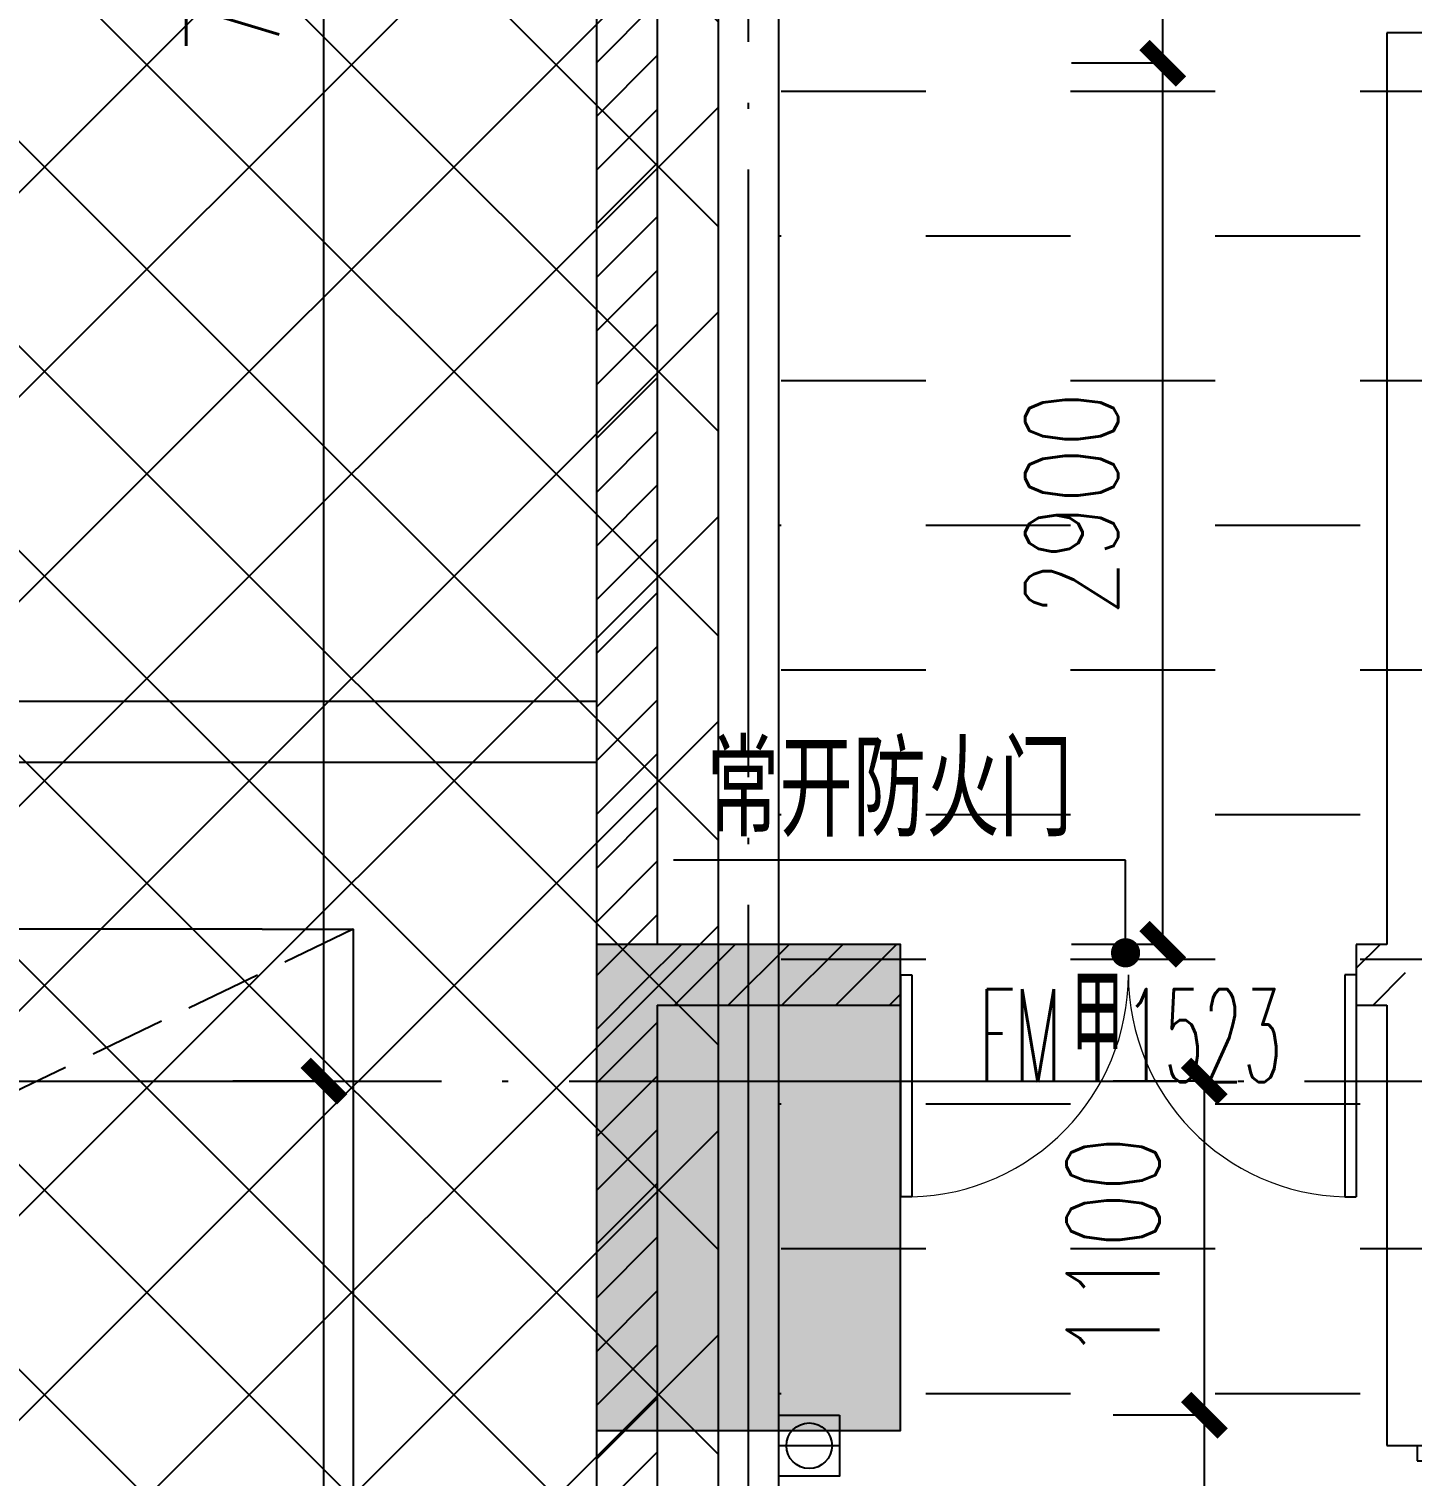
# Model space of a CAD drawing. Header units: millimetres. Extents: x 12325263 to 13848842, y -1463133 to 573208.
# Drawn here: x 12562430 to 12566980, y -844187 to -839424 of the extents above; entities that cross this region are included whole.
import ezdxf
from ezdxf.xclip import XClip

# ---------------------------------------------------------------- set-up
doc = ezdxf.new("R2010")
doc.units = ezdxf.units.MM
doc.header["$LTSCALE"] = 1000
doc.header["$XCLIPFRAME"] = 0
doc.linetypes.add('-2F平面$0$DASH', pattern=[0.35, 0.25, -0.1])
doc.linetypes.add('DOTE', pattern=[2.42, 2, -0.2, 0.02, -0.2])
for name, color, linetype in [('-2F平面$0$PARTS-CAR公寓-机械车位', 240, 'Continuous'), ('A-ANNO-DIMS', 83, 'Continuous'), ('A-AXIS', 16, 'DOTE'), ('A-COLS', 6, 'Continuous'), ('A-WALL', 5, 'Continuous'), ('A-WALL-PATT', 8, 'Continuous'), ('A_WALL(防火墙)', 151, 'Continuous'), ('AXIS', 3, 'Continuous'), ('DOOR_FIRE', 1, 'Continuous'), ('DOOR_FIRE_TEXT', 7, 'Continuous'), ('PUB_DIM', 83, 'Continuous'), ('PUB_HATCH', 8, 'Continuous'), ('PUB_TEXT', 7, 'Continuous'), ('VPIPE-消防高', 3, 'Continuous'), ('WALL', 5, 'Continuous'), ('WALL-SHATCH', 8, 'Continuous'), ('WINDOW', 4, 'Continuous'), ('WINDOW_TEXT', 7, 'Continuous'), ('建筑-楼板开洞', 251, 'Continuous'), ('水条件', 1, 'Continuous')]:
    doc.layers.add(name, color=color, linetype=linetype)
doc.styles.add('_TCH_DIM_T3', font='SIMPLEX.shx', dxfattribs={"width": 0.705882, "bigfont": 'GBCBIG.shx'})
doc.styles.add('_TCH_WINDOW', font='SIMPLEX', dxfattribs={"width": 0.7, "height": 3.5, "bigfont": 'GBCBIG'})
doc.styles.add('宋体', font='', dxfattribs={"width": 0.65})
doc.styles.get('宋体').set_extended_font_data('SimSun')
doc.dimstyles.new('_TCH_ARCH&&120', dxfattribs={"dimtxt": 306, "dimasz": 120, "dimexe": 300, "dimexo": 360, "dimgap": 147, "dimtad": 1, "dimdec": 0, "dimzin": 0, "dimdsep": 46, "dimtxsty": '_TCH_DIM_T3', "dimblk": 'ARCHTICK', "dimcen": 0.09, "dimclrt": 7, "dimazin": 2, "dimtfac": 1, "dimtdec": 0, "dimtix": 1, "dimtmove": 2, "dimatfit": 3, "dimfxl": 1, "dimfxlon": 1, "dimtolj": 1, "dimtzin": 0, "dimarcsym": 0})
pattern_1 = [(45, (0, 89.76), (-88.388383, 88.388383), [])]

# ---------------------------------------------------------------- blocks, each defined once
blk = doc.blocks.new('adgshg13-A$C7F010FC0')
at = {"layer": 'WALL-SHATCH'}
h = blk.add_hatch(color=256, dxfattribs=at)
h.dxf.hatch_style = 1
h.paths.add_polyline_path([(-60384.2, -16880.9), (-763.2, 197.5), (12587.6, -13153.3), (12587.6, -157996), (-162964.9, -188820.4), (-171262.4, -180522.9), (-171262.4, -31310.9), (-150707.2, -10755.7), (-131860.1, -7980.9), (-99162.4, -7980.9), (-99162.4, -4980.9), (-76620.4, -4980.9), (-70107.7, -16880.9)], flags=16)
h.paths.add_polyline_path([(-60091.2, -16380.9), (-646.9, 646.9), (12987.6, -12987.6), (12987.6, -158331.9), (-163100.6, -189250.4), (-171662.4, -180688.6), (-171662.4, -31145.2), (-150777.9, -10260.7), (-131896.7, -7480.9), (-99562.4, -7480.9), (-99562.4, -4580.9), (-76365.6, -4580.9), (-69907.5, -16380.9)])
blk = doc.blocks.new('adgshg2qbj-gycw-bj-13--2F平面$0$CAR-机械车位')
at = {"linetype": '-2F平面$0$DASH'}
blk.add_line((2500, 0), (0, 5200), dxfattribs=at)
blk.add_line((2500, 300), (2500, 5200))
blk.add_lwpolyline([(2500, 300), (2500, 0), (0, 0), (0, 200)])
blk = doc.blocks.new('A$C4C7A72D3')
at = {"layer": 'WALL'}
for p, q in [((157465.1, 93209), (164724, 94483.6)), ((157302.7, 92977.4), (164758.6, 94286.6))]:
    blk.add_line(p, q, dxfattribs=at)
at = {"layer": '-2F平面$0$PARTS-CAR公寓-机械车位', "rotation": 99.95953975250532}
blk.add_blockref('adgshg2qbj-gycw-bj-13--2F平面$0$CAR-机械车位', (164498.1, 91144.2), dxfattribs=at)
at = {"layer": 'WALL', "color": 1}
blk.add_blockref('adgshg13-A$C7F010FC0', (210433, 205503.6), dxfattribs=at)
blk = doc.blocks.new('qlzw')
at = {"layer": 'A-AXIS'}
for p, q in [((12431366.8, 979489.8), (12431366.8, 1082089.8)), ((12411416.8, 1038989.8), (12486866.8, 1038989.8))]:
    blk.add_line(p, q, dxfattribs=at)
blk = doc.blocks.new('_FZH')
blk.add_lwpolyline([(-0.5, -0.5), (0.5, -0.5), (0.5, 0.5), (-0.5, 0.5)], close=True)
at = {"layer": 'PUB_HATCH'}
blk.add_solid([(-0.5, -0.5), (0.5, -0.5), (-0.5, 0.5), (0.5, 0.5)], dxfattribs=at)
blk = doc.blocks.new('asdfdsfds')
at = {"layer": 'A-COLS', "xscale": 1600, "yscale": 1000, "zscale": 1000, "rotation": 270}
blk.add_blockref('_FZH', (-39500, 42650), dxfattribs=at)
blk = doc.blocks.new('管位')
at = {"layer": '水条件'}
blk.add_line((12573126, 675360.4), (12573126, 675160.4), dxfattribs=at)
blk.add_lwpolyline([(12573026, 675360.4), (12573226, 675360.4), (12573226, 675160.4), (12573026, 675160.4)], close=True, dxfattribs=at)
blk = doc.blocks.new('asdfasfasdfsdf')
at = {"layer": 'VPIPE-消防高'}
blk.add_circle((-3600, 24550), 75, dxfattribs=at)
at = {"layer": '水条件', "rotation": 270}
blk.add_blockref('管位', (-678860.4, 12597676), dxfattribs=at)
blk = doc.blocks.new('_ArchTick')
at = {"color": 0, "linetype": 'ByBlock', "const_width": 0.4}
blk.add_lwpolyline([(-0.5, -0.5), (0.5, 0.5)], dxfattribs=at)
blk = doc.blocks.new('*D4160')
at = {"layer": 'A-ANNO-DIMS', "color": 0, "lineweight": -2, "transparency": 16777216}
for p, q in [((12567999, -842586.8), (12568300, -842586.8)), ((12568000, -842886.8), (12568000, -842586.8)), ((12567999, -842886.8), (12568300, -842886.8))]:
    blk.add_line(p, q, dxfattribs=at)
at = {"layer": 'Defpoints', "color": 0, "transparency": 16777216}
for p in [(12566896.8, -842586.8), (12568000, -842586.8), (12566896.8, -842886.8)]:
    blk.add_point(p, dxfattribs=at)
at = {"layer": 'A-ANNO-DIMS', "color": 0, "lineweight": -2, "transparency": 16777216, "xscale": 120, "yscale": 120, "zscale": 120}
for p, rotation in [((12568000, -842586.8), 90), ((12568000, -842886.8), 270)]:
    blk.add_blockref('_ArchTick', p, dxfattribs=dict(at, rotation=rotation))
at = {"layer": 'A-ANNO-DIMS', "color": 7, "transparency": 16777216, "insert": (12567700, -842272.4), "char_height": 306, "attachment_point": 5, "rotation": 90, "style": '_TCH_DIM_T3'}
blk.add_mtext('\\A1;300', dxfattribs=at)
blk = doc.blocks.new('*D4346')
at = {"layer": 'A-ANNO-DIMS', "color": 0, "lineweight": -2, "transparency": 16777216}
for p, q in [((12566297.8, -843986.6), (12565996.8, -843986.6)), ((12566296.8, -845936.6), (12566296.8, -843986.6)), ((12566297.8, -845936.6), (12565996.8, -845936.6))]:
    blk.add_line(p, q, dxfattribs=at)
at = {"layer": 'Defpoints', "color": 0, "transparency": 16777216}
for p in [(12566296.8, -843986.6), (12566896.8, -843986.6), (12566896.8, -845936.6)]:
    blk.add_point(p, dxfattribs=at)
at = {"layer": 'A-ANNO-DIMS', "color": 0, "lineweight": -2, "transparency": 16777216, "xscale": 120, "yscale": 120, "zscale": 120}
for p, rotation in [((12566296.8, -843986.6), 90), ((12566296.8, -845936.6), 270)]:
    blk.add_blockref('_ArchTick', p, dxfattribs=dict(at, rotation=rotation))
at = {"layer": 'A-ANNO-DIMS', "color": 7, "transparency": 16777216, "insert": (12565996.8, -844961.6), "char_height": 306, "attachment_point": 5, "rotation": 90, "style": '_TCH_DIM_T3'}
blk.add_mtext('\\A1;1950', dxfattribs=at)
blk = doc.blocks.new('*D4347')
at = {"layer": 'A-ANNO-DIMS', "color": 0, "lineweight": -2, "transparency": 16777216}
for p, q in [((12566297.8, -842886.8), (12565996.8, -842886.8)), ((12566296.8, -843986.6), (12566296.8, -842886.8)), ((12566297.8, -843986.6), (12565996.8, -843986.6))]:
    blk.add_line(p, q, dxfattribs=at)
at = {"layer": 'Defpoints', "color": 0, "transparency": 16777216}
for p in [(12566296.8, -842886.8), (12566896.8, -842886.8), (12566896.8, -843986.6)]:
    blk.add_point(p, dxfattribs=at)
at = {"layer": 'A-ANNO-DIMS', "color": 0, "lineweight": -2, "transparency": 16777216, "xscale": 120, "yscale": 120, "zscale": 120}
for p, rotation in [((12566296.8, -842886.8), 90), ((12566296.8, -843986.6), 270)]:
    blk.add_blockref('_ArchTick', p, dxfattribs=dict(at, rotation=rotation))
at = {"layer": 'A-ANNO-DIMS', "color": 7, "transparency": 16777216, "insert": (12565996.8, -843436.7), "char_height": 306, "attachment_point": 5, "rotation": 90, "style": '_TCH_DIM_T3'}
blk.add_mtext('\\A1;1100', dxfattribs=at)
blk = doc.blocks.new('*D4704')
at = {"layer": 'Defpoints', "color": 0, "transparency": 16777216}
for p in [(12563400, -835386.8), (12564496.8, -835386.8), (12564496.8, -842886.8)]:
    blk.add_point(p, dxfattribs=at)
at = {"layer": 'PUB_DIM', "color": 0, "lineweight": -2, "transparency": 16777216}
for p, q in [((12563401, -835386.8), (12563100, -835386.8)), ((12563400, -842886.8), (12563400, -835386.8)), ((12563401, -842886.8), (12563100, -842886.8))]:
    blk.add_line(p, q, dxfattribs=at)
at = {"layer": 'PUB_DIM', "color": 0, "lineweight": -2, "transparency": 16777216, "xscale": 120, "yscale": 120, "zscale": 120}
for p, rotation in [((12563400, -835386.8), 90), ((12563400, -842886.8), 270)]:
    blk.add_blockref('_ArchTick', p, dxfattribs=dict(at, rotation=rotation))
at = {"layer": 'PUB_DIM', "color": 7, "transparency": 16777216, "insert": (12563100, -839136.8), "char_height": 306, "attachment_point": 5, "rotation": 90, "style": '_TCH_DIM_T3'}
blk.add_mtext('\\A1;7500', dxfattribs=at)
blk = doc.blocks.new('*D4705')
at = {"layer": 'Defpoints', "color": 0, "transparency": 16777216}
for p in [(12563400, -842886.8), (12564496.8, -842886.8), (12564496.8, -847886.8)]:
    blk.add_point(p, dxfattribs=at)
at = {"layer": 'PUB_DIM', "color": 0, "lineweight": -2, "transparency": 16777216}
for p, q in [((12563401, -842886.8), (12563100, -842886.8)), ((12563400, -847886.8), (12563400, -842886.8)), ((12563401, -847886.8), (12563100, -847886.8))]:
    blk.add_line(p, q, dxfattribs=at)
at = {"layer": 'PUB_DIM', "color": 0, "lineweight": -2, "transparency": 16777216, "xscale": 120, "yscale": 120, "zscale": 120}
for p, rotation in [((12563400, -842886.8), 90), ((12563400, -847886.8), 270)]:
    blk.add_blockref('_ArchTick', p, dxfattribs=dict(at, rotation=rotation))
at = {"layer": 'PUB_DIM', "color": 7, "transparency": 16777216, "insert": (12563100, -845386.8), "char_height": 306, "attachment_point": 5, "rotation": 90, "style": '_TCH_DIM_T3'}
blk.add_mtext('\\A1;5000', dxfattribs=at)
blk = doc.blocks.new('*D4711')
at = {"layer": 'Defpoints', "color": 0, "transparency": 16777216}
for p in [(12566160, -839536.8), (12566896.8, -839536.8), (12566896.8, -842436.8)]:
    blk.add_point(p, dxfattribs=at)
at = {"layer": 'PUB_DIM', "color": 0, "lineweight": -2, "transparency": 16777216}
for p, q in [((12566161, -839536.8), (12565860, -839536.8)), ((12566160, -842436.8), (12566160, -839536.8)), ((12566161, -842436.8), (12565860, -842436.8))]:
    blk.add_line(p, q, dxfattribs=at)
at = {"layer": 'PUB_DIM', "color": 0, "lineweight": -2, "transparency": 16777216, "xscale": 120, "yscale": 120, "zscale": 120}
for p, rotation in [((12566160, -839536.8), 90), ((12566160, -842436.8), 270)]:
    blk.add_blockref('_ArchTick', p, dxfattribs=dict(at, rotation=rotation))
at = {"layer": 'PUB_DIM', "color": 7, "transparency": 16777216, "insert": (12565860, -840986.8), "char_height": 306, "attachment_point": 5, "rotation": 90, "style": '_TCH_DIM_T3'}
blk.add_mtext('\\A1;2900', dxfattribs=at)
blk = doc.blocks.new('*D4712')
at = {"layer": 'Defpoints', "color": 0, "transparency": 16777216}
for p in [(12566160, -837836.8), (12566896.8, -837836.8), (12566896.8, -839536.8)]:
    blk.add_point(p, dxfattribs=at)
at = {"layer": 'PUB_DIM', "color": 0, "lineweight": -2, "transparency": 16777216}
for p, q in [((12566161, -837836.8), (12565860, -837836.8)), ((12566160, -839536.8), (12566160, -837836.8)), ((12566161, -839536.8), (12565860, -839536.8))]:
    blk.add_line(p, q, dxfattribs=at)
at = {"layer": 'PUB_DIM', "color": 0, "lineweight": -2, "transparency": 16777216, "xscale": 120, "yscale": 120, "zscale": 120}
for p, rotation in [((12566160, -837836.8), 90), ((12566160, -839536.8), 270)]:
    blk.add_blockref('_ArchTick', p, dxfattribs=dict(at, rotation=rotation))
at = {"layer": 'PUB_DIM', "color": 7, "transparency": 16777216, "insert": (12565860, -838686.8), "char_height": 306, "attachment_point": 5, "rotation": 90, "style": '_TCH_DIM_T3'}
blk.add_mtext('\\A1;1700', dxfattribs=at)
blk = doc.blocks.new('$DorLib2D$00000002')
for p, q in [((-0.5, 0), (-0.5, 0.4875)), ((-0.475, 0.4875), (-0.5, 0.4875)), ((-0.475, 0), (-0.475, 0.4875)), ((0.475, 0), (0.475, 0.4875)), ((0.475, 0.4875), (0.5, 0.4875)), ((0.5, 0), (0.5, 0.4875)), ((-0.5, 0), (-0.475, 0)), ((0.5, 0), (0.475, 0))]:
    blk.add_line(p, q)
at = {"lineweight": 13}
for centre, start, end in [((-0.4875, 0), 0, 88.5307), ((0.4875, 0), 91.4693, 180)]:
    blk.add_arc(centre, 0.4875, start, end, dxfattribs=at)
blk = doc.blocks.new('$DorLib2D$00000001')
for p, q in [((0.45, 0.975), (0.5, 0.975)), ((0.45, 0), (0.45, 0.975)), ((0.5, 0), (0.5, 0.975)), ((0.5, 0), (0.45, 0))]:
    blk.add_line(p, q)
at = {"lineweight": 13}
blk.add_arc((0.475, 0), 0.975, 91.4693, 180, dxfattribs=at)

msp = doc.modelspace()

# ---------------------------------------------------------------- block references
ref = msp.add_blockref('A$C4C7A72D3', (12385714.9, -906209.5), dxfattribs=dict(rotation=350.041249254255))
XClip(ref).set_block_clipping_path([(223442.8584877662, 85923.1187333744), (220542.7961432356, 85923.1422391906), (220542.8579492103, 89292.823275506), (211526.9150355905, 89292.8101311298), (210631.4331447985, 94392.8080583527), (206113.3685902953, 94392.8025418455), (206001.4315187763, 95030.3127344656), (204376.2826588508, 94744.9613686837), (203364.4570056833, 100506.9030052917), (197947.3947122637, 99555.7482674252), (192482.3428474721, 130679.4765393781), (190118.7804593667, 130264.4504016289), (191623.4071957469, 121695.6427078634), (177046.6486519482, 119136.2011700841), (175707.6223907359, 126760.8483765714), (173902.988371335, 128026.4039125028), (169528.3854461554, 127258.2903269802), (169070.0967394859, 129868.3614864857), (163308.2517458182, 128856.6693391807), (163766.52659606, 126246.6171700556), (159679.1795131005, 125528.9180921423), (170669.6888374612, 62935.797914044), (167222.1989369914, 62330.4650948944), (167939.7759490944, 58243.6808593175), (171386.9528796654, 58848.2912487988), (172857.0656793863, 50477.0032648193), (165962.5026008021, 49266.4230898353), (168037.7813034765, 37447.1796448426), (140649.9584970828, 32638.2390106404), (115387.9799239188, 28202.5781787895), (95598.7254695911, 140907.4332163476), (226939.476109907, 163968.8668500402), (240128.6952811591, 88852.8973128139)])

# ---------------------------------------------------------------- next in the draw order: hatches: boundary and pattern name
at = {"layer": 'A-WALL-PATT'}
h = msp.add_hatch(dxfattribs=at)
h.set_pattern_fill('ANSI37', color=252, scale=300)
h.set_pattern_definition([(45, (0, 0), (-336.759605, 336.759605), []), (135, (0, 0), (-336.759605, -336.759605), [])])
h.paths.add_polyline_path([(12620650.4, -860223), (12617794, -859722), (12618376.9, -856402.6), (12609496.8, -854843.4), (12609496.8, -849665.4), (12605046.8, -848884), (12605046.8, -848236.8), (12604796.8, -848236.8), (12604796.8, -848236.8), (12603396.8, -848236.8), (12603396.8, -842386.7), (12597896.8, -842386.8), (12597896.8, -819486.8), (12597896.6, -810786.8), (12595496.8, -810786.8), (12595496.9, -819486.7), (12580697.2, -819486.7), (12580696.9, -811745.4), (12579138.3, -810186.8), (12574696.8, -810186.7), (12574696.8, -807536.8), (12568846.8, -807536.8), (12568846.8, -810186.8), (12564696.9, -810186.8), (12564696.8, -873736.8), (12561196.8, -873736.8), (12561196.8, -877886.8), (12564696.8, -877886.8), (12564696.8, -886386.8), (12557696.8, -886386.8), (12557696.8, -898386.9), (12504241.6, -898386.9), (12504241.6, -783958), (12634041.3, -783958), (12627930.1, -818762.8)])
h = msp.add_hatch(dxfattribs=at)
h.set_pattern_fill('普通砖', color=256, scale=50, style=0)
h.set_pattern_definition(pattern_1)
h.paths.add_polyline_path([(12564430.1, -832036.8), (12564296.8, -832036.8), (12564296.8, -842536.8), (12564430.1, -842536.8), (12564496.8, -842436.8), (12564496.8, -832136.8)])
h = msp.add_hatch(dxfattribs=at)
h.set_pattern_fill('普通砖', color=256, scale=50, style=0)
h.set_pattern_definition(pattern_1)
h.paths.add_polyline_path([(12564496.8, -842636.8), (12565296.8, -842636.8), (12565296.8, -842436.8), (12564496.8, -842436.8), (12564430.1, -842536.8)])
h = msp.add_hatch(dxfattribs=at)
h.set_pattern_fill('普通砖', color=256, scale=50, style=0)
h.set_pattern_definition(pattern_1)
h.paths.add_polyline_path([(12566896.8, -842436.8), (12566796.8, -842436.8), (12566796.8, -842636.8), (12566896.8, -842636.8), (12566963.5, -842536.8)])
h = msp.add_hatch(dxfattribs=at)
h.set_pattern_fill('普通砖', color=256, scale=50, style=0)
h.set_pattern_definition(pattern_1)
h.paths.add_polyline_path([(12564430.1, -842536.8), (12564296.8, -842536.8), (12564296.8, -845136.6), (12564396.8, -845203.2), (12564496.8, -845136.6), (12564496.8, -842636.8)])
at = {"layer": '建筑-楼板开洞'}
h = msp.add_hatch(dxfattribs=at)
h.set_pattern_fill('DASH', color=256, scale=500)
h.set_pattern_definition([(0, (0, 0), (476.25, 476.25), [476.25, -476.25])])
h.paths.add_polyline_path([(12597696.7, -842386.8), (12590696.8, -842386.9), (12590697.1, -843986.8), (12595796.8, -843986.9), (12595797.1, -849736.9), (12588796.8, -849736.8), (12588796.8, -851936.8), (12564896.8, -851936.8), (12564896.8, -816186.8), (12568846.8, -816186.8), (12568846.8, -816040), (12568846.8, -807536.8), (12574696.8, -807536.8), (12574696.8, -810386.8), (12575896.8, -810386.8), (12579055.2, -810386.8), (12580496.9, -811828.2), (12580696.9, -819086.9), (12595696.9, -819086.7), (12595696.9, -812786.8), (12597696.7, -812786.8)])

# ---------------------------------------------------------------- next in the draw order: linework, layer by layer
at = {"layer": 'A-WALL'}
for p, q in [((12567096.8, -839436.8), (12566896.8, -839436.8)), ((12566896.8, -839436.8), (12566896.8, -839636.8)), ((12566896.8, -839636.8), (12566896.8, -842436.8)), ((12566896.8, -842636.8), (12566896.8, -843886.6)), ((12566896.8, -843886.6), (12566896.8, -844086.6)), ((12566896.8, -844086.6), (12567096.8, -844086.6))]:
    msp.add_line(p, q, dxfattribs=at)
at = {"layer": 'A_WALL(防火墙)'}
for p, q in [((12564296.8, -832036.8), (12564296.8, -842536.8)), ((12564496.8, -832136.8), (12564496.8, -842436.8)), ((12565296.8, -842436.8), (12564496.8, -842436.8)), ((12565296.8, -842636.8), (12565296.8, -842436.8)), ((12566896.8, -842436.8), (12566796.8, -842436.8)), ((12566796.8, -842436.8), (12566796.8, -842636.8)), ((12564296.8, -842536.8), (12564296.8, -845136.6)), ((12564496.8, -842636.8), (12565296.8, -842636.8)), ((12564496.8, -842636.8), (12564496.8, -845136.6)), ((12566796.8, -842636.8), (12566896.8, -842636.8))]:
    msp.add_line(p, q, dxfattribs=at)
at = {"layer": 'AXIS'}
for p, q in [((12566037.6, -842160), (12564550, -842160)), ((12566037.6, -842464.6), (12566037.6, -842160))]:
    msp.add_line(p, q, dxfattribs=at)
at = {"layer": 'AXIS', "const_width": 48}
msp.add_lwpolyline([(12566037.6, -842488.6, 1), (12566037.6, -842440.6, 1)], format="xyb", close=True, dxfattribs=at)
at = {"layer": 'PUB_HATCH', "color": 6, "elevation": 0}
msp.add_lwpolyline([(12603396.8, -842386.7), (12597896.8, -842386.8), (12597896.8, -819486.8), (12597896.6, -810786.8), (12595496.8, -810786.8), (12595496.9, -819486.7), (12580697.2, -819486.7), (12580696.9, -811745.4), (12579138.3, -810186.8), (12574696.8, -810186.7), (12574696.8, -807536.8), (12568846.8, -807536.8), (12568846.8, -810186.8), (12564696.9, -810186.8), (12564696.8, -873736.8), (12561196.8, -873736.8), (12561196.8, -877886.8), (12564696.8, -877886.8), (12564696.8, -886386.8), (12557696.8, -886386.8), (12557696.8, -898386.9), (12504241.6, -898386.9)], dxfattribs=at)
at = {"layer": '建筑-楼板开洞'}
msp.add_lwpolyline([(12597696.7, -842386.8), (12590696.8, -842386.9), (12590697.1, -843986.8), (12595796.8, -843986.9), (12595797.1, -849736.9), (12588796.8, -849736.8), (12588796.8, -851936.8), (12564896.8, -851936.8), (12564896.8, -816186.8), (12568846.8, -816186.8), (12568846.8, -816040), (12568846.8, -807536.8), (12574696.8, -807536.8), (12574696.8, -810386.8), (12575896.8, -810386.8), (12579055.2, -810386.8), (12580496.9, -811828.2), (12580696.9, -819086.9), (12595696.9, -819086.7), (12595696.9, -812786.8), (12597696.7, -812786.8)], close=True, dxfattribs=at)

# ---------------------------------------------------------------- next in the draw order: block references
at = {"color": 2}
msp.add_blockref('qlzw', (133430, -1881876.5), dxfattribs=at)
for name, p in [('asdfdsfds', (12604296.8, -885886.8)), ('asdfasfasdfsdf', (12568596.8, -868636.8))]:
    msp.add_blockref(name, p)
at = {"layer": 'DOOR_FIRE', "xscale": -1500, "yscale": -1500, "zscale": 200, "rotation": 359.9999999984146}
msp.add_blockref('$DorLib2D$00000002', (12566046.8, -842536.8), dxfattribs=at)
at = {"layer": 'WINDOW'}
ref = msp.add_blockref('$DorLib2D$00000001', (12566996.8, -844586.6), dxfattribs=dict(at, xscale=-1000, yscale=1000, zscale=200, rotation=269.9999999989576))
ref.add_attrib('A', 'M1023', (12566743.9, -844925), dxfattribs={"layer": 'WINDOW_TEXT', "height": 306, "rotation": 90, "style": '_TCH_WINDOW', "width": 0.494118})

# ---------------------------------------------------------------- next in the draw order: texts
at = {"layer": 'DOOR_FIRE_TEXT', "style": '_TCH_WINDOW'}
for s, height, width, p in [('甲', 347.2, 0.7, (12565857.5, -842890)), ('FM', 306, 0.494118, (12565555.1, -842890)), ('1523', 306, 0.494118, (12566034.5, -842890))]:
    msp.add_text(s, height=height, dxfattribs=dict(at, width=width)).set_placement(p)
at = {"layer": 'PUB_TEXT', "style": '宋体', "width": 0.65}
msp.add_text('常开防火门', height=271.9, dxfattribs=at).set_placement((12564658, -842052))

# ---------------------------------------------------------------- next in the draw order: dimensions: what is measured, and where the dimension line sits
at = {"layer": 'A-ANNO-DIMS'}
dim = msp.add_linear_dim(base=(12568000, -842586.8), p1=(12566896.8, -842886.8), p2=(12566896.8, -842586.8), angle=90, dimstyle='_TCH_ARCH&&120', dxfattribs=at)
dim.commit()
dim.dimension.update_dxf_attribs({"geometry": '*D4160', "text_midpoint": (12567700, -842272.4), "dimtype": 129})
for p1, p2, picture, middle in [((12566896.8, -843986.6), (12566896.8, -842886.8), '*D4347', (12565996.8, -843436.7)), ((12566896.8, -845936.6), (12566896.8, -843986.6), '*D4346', (12565996.8, -844961.6))]:
    dim = msp.add_aligned_dim(p1=p1, p2=p2, distance=600, dimstyle='_TCH_ARCH&&120', dxfattribs=at)
    dim.commit()
    dim.dimension.update_dxf_attribs({"geometry": picture, "text_midpoint": middle})
at = {"layer": 'PUB_DIM'}
for p1, p2, distance, picture, middle in [((12564496.8, -842886.8), (12564496.8, -835386.8), 1096.8, '*D4704', (12563100, -839136.8)), ((12566896.8, -839536.8), (12566896.8, -837836.8), 736.8, '*D4712', (12565860, -838686.8)), ((12566896.8, -842436.8), (12566896.8, -839536.8), 736.8, '*D4711', (12565860, -840986.8)), ((12564496.8, -847886.8), (12564496.8, -842886.8), 1096.8, '*D4705', (12563100, -845386.8))]:
    dim = msp.add_aligned_dim(p1=p1, p2=p2, distance=distance, dimstyle='_TCH_ARCH&&120', dxfattribs=at)
    dim.commit()
    dim.dimension.update_dxf_attribs({"geometry": picture, "text_midpoint": middle})

doc.saveas('drawing.dxf')
